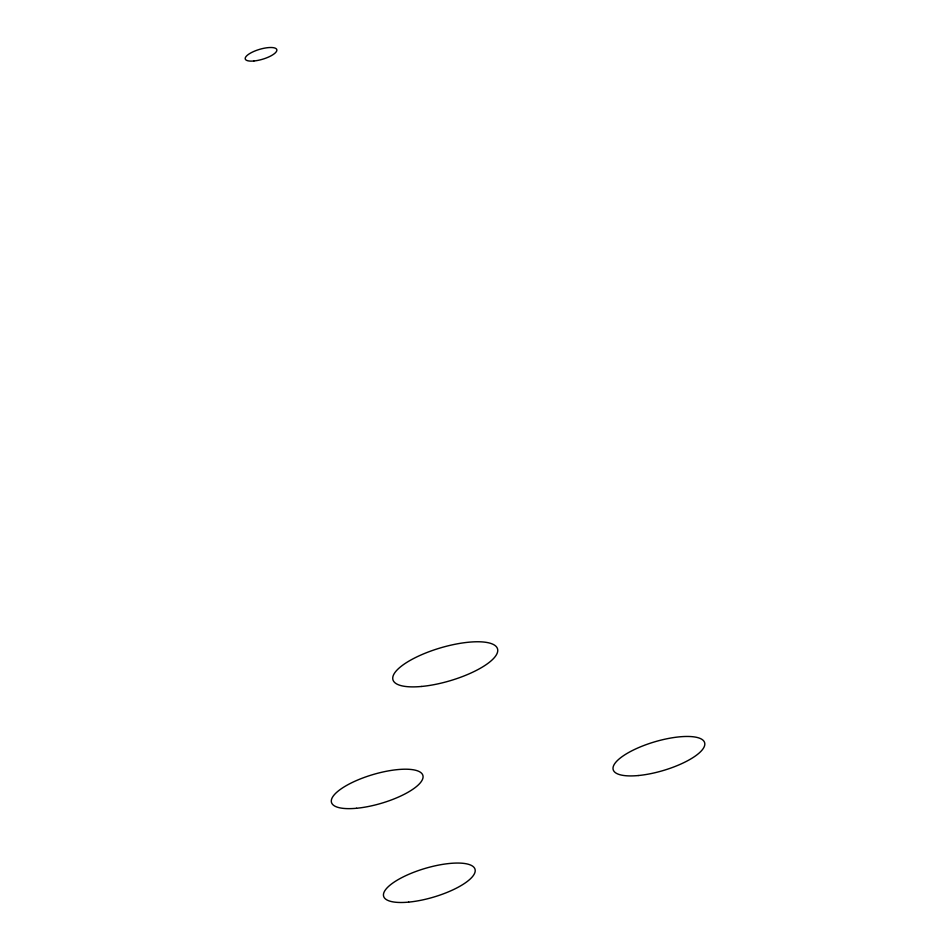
<?xml version="1.0" encoding="UTF-8"?>
<svg xmlns="http://www.w3.org/2000/svg" width="950" height="950" viewBox="0 0 950 950"><rect width="100%" height="100%" fill="white"/><g stroke="black" fill="none" stroke-linecap="round" stroke-linejoin="round"><path stroke-width="1.43" d="M253.888 60.99A16.459 5.166 -16.5 0 0 276.854 49.828A16.459 5.166 -16.5 0 0 252.356 52.119A16.459 5.166 -16.5 0 0 253.888 60.99M421.574 686.458A54.518 17.112 -16.5 0 0 497.669 649.467A54.518 17.112 -16.5 0 0 416.516 657.056A54.518 17.112 -16.5 0 0 421.574 686.458M356.488 808.272A47.654 14.963 -16.5 0 0 422.999 775.924A47.654 14.963 -16.5 0 0 352.058 782.574A47.654 14.963 -16.5 0 0 356.488 808.272M638.222 775.544A47.654 14.963 -16.5 0 0 704.746 743.197A47.654 14.963 -16.5 0 0 633.793 749.835A47.654 14.963 -16.5 0 0 638.222 775.544M408.631 902.12A47.654 14.963 -16.5 0 0 475.142 869.784A47.654 14.963 -16.5 0 0 404.201 876.422A47.654 14.963 -16.5 0 0 408.631 902.12"/></g></svg>
